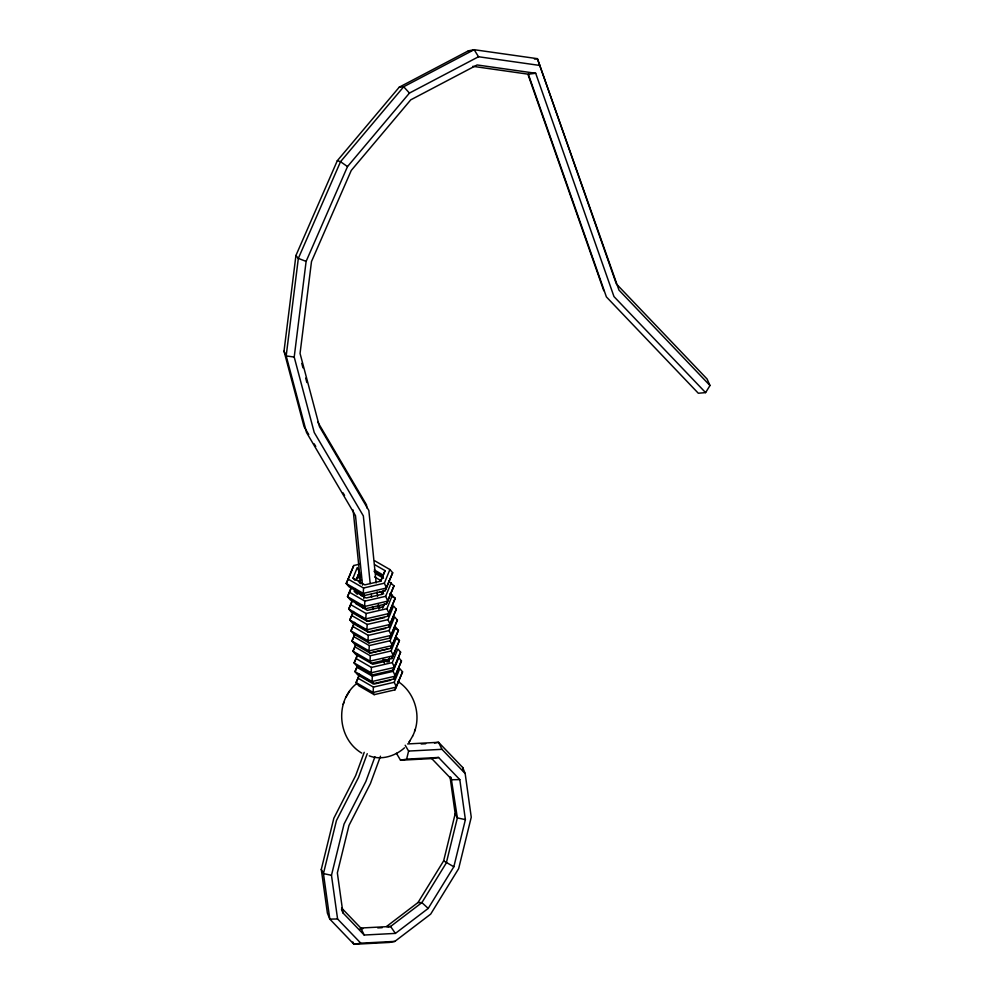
<?xml version="1.0" encoding="UTF-8"?>
<svg xmlns="http://www.w3.org/2000/svg" width="994" height="994" viewBox="0 0 994 994"><rect width="100%" height="100%" fill="white"/><g stroke="black" fill="none" stroke-linecap="round" stroke-linejoin="round"><path stroke-width="1.49" d="M359.704 564.145L353.752 565.524L348.223 579.179L363.531 588.013L363.27 593.381L364.289 595.58L385.125 590.771L392.68 572.768L389.897 569.537L374.589 560.703M351.193 588.199L349.528 592.287L364.835 601.134L364.574 606.489L365.593 608.701L386.43 603.88L393.984 585.888L388.654 581.179M352.423 600.575L350.77 604.675L366.078 613.509L365.817 618.877L366.823 621.076L387.66 616.268L395.214 598.264L389.884 593.567M353.516 611.509L351.851 615.597L367.159 624.443L366.898 629.798L367.917 632.01L388.753 627.189L396.308 609.198L393.525 605.967L387.995 619.622L390.145 624.431L366.898 629.798L349.826 619.945L353.193 611.633M354.609 622.43L352.945 626.531L368.252 635.365L367.991 640.732L369.01 642.932L389.847 638.123L397.401 620.119L394.618 616.889L389.089 630.544L391.226 635.352L367.991 640.732L350.919 630.867L354.286 622.567M355.069 633.998L353.963 636.732L369.271 645.566L369.01 650.921L370.029 653.133L390.866 648.312L398.42 630.32L395.637 627.09L390.108 640.745L392.245 645.553L369.01 650.921L351.938 641.068L354.746 634.147M356.088 644.199L354.982 646.92L370.29 655.767L370.029 661.122L371.048 663.333L391.872 658.513L399.426 640.521L396.656 637.291L391.127 650.946L393.264 655.754L370.029 661.122L352.957 651.269L355.753 644.348M357.803 654.487L356.138 658.575L371.445 667.421L371.184 672.776L372.203 674.988L393.04 670.167L400.594 652.176L397.811 648.945L392.282 662.6L394.432 667.409L371.184 672.776L354.112 662.923L357.48 654.611M373.073 683.735L357.765 674.889L354.995 671.658L357.02 667.322L372.328 676.156L372.067 681.524L373.073 683.735L393.91 678.914L401.464 660.911L398.681 657.68L393.152 671.335L395.301 676.144L372.067 681.524L354.995 671.658L357.231 666.129M359.207 675.522L358.101 678.243L373.409 687.09L373.148 692.445L374.166 694.657L395.003 689.836L402.558 671.845L399.774 668.614L394.245 682.269L396.395 687.078L373.148 692.445L356.076 682.592L359.443 674.28M308.724 434.564L304.052 426.625L284.011 351.168L295.926 255.508L337.314 160.693L399.24 87.186L468.336 50.856L474.138 49.7L537.394 58.671L618.964 290.086L709.989 385.51L705.603 392.618L698.31 393.239L606.39 296.895L528.336 74.202L472.821 66.325M370.19 583.54L363.344 515.898L314.241 432.502L294.212 357.057L306.115 261.397L347.502 166.582L409.441 93.076L478.536 56.745L540.227 65.505M356.896 683.4C334.506 700.745 337.438 738.84 361.754 753.117M412.622 736.107C422.202 717.432 415.442 692.644 397.774 681.362M407.59 743.934L438.565 742.307L462.732 767.517L465.155 773.506L471.255 817.192L458.644 868.657L430.675 914.12L394.854 941.393L389.486 942.436L353.976 944.3L329.809 919.102L327.386 913.101L321.286 869.427L333.835 818.236L355.666 775.593L364.226 752.321M394.854 941.393L360.785 943.169L337.587 918.99L331.474 875.304L344.036 824.125L365.867 781.483L374.962 756.745M396.42 753.241L400.532 760.224L406.621 759.13L408.596 751.066L405.179 745.251M386.417 926.594L418.014 902.527L443.635 860.879L455.19 813.738L450.021 776.699M341.489 909.286L342.942 912.877L364.189 935.031L395.401 933.403L428.215 908.417L453.836 866.768L465.391 819.628L459.8 779.619L438.553 757.465L406.621 759.13M367.246 753.688L358.486 777.519L336.457 820.522L323.448 873.589L329.809 919.102L337.587 918.99M380.478 756.223L370.439 783.52L348.981 825.442L337.351 872.869L342.942 912.877M343.154 704.423L343.949 702.41M414.535 731.199L415.33 729.174M354.883 580.223L353.032 578.061L357.281 567.562L359.43 572.37L356.324 580.024M351.429 586.945L347.502 596.636L350.286 599.867L365.593 608.701M356.448 579.067L359.43 572.37M356.2 593.331L354.336 591.182L355.405 588.547M352.1 600.711L348.745 609.011L351.528 612.242L366.823 621.076M357.119 594.412L358.151 591.852M380.478 581.378L385.088 570.655L374.614 564.617M385.088 570.655L380.826 581.155L364.81 584.87L353.032 578.061M353.752 565.524L346.198 583.515L363.27 593.381L386.504 588.001L384.367 583.192L389.897 569.537M381.783 594.487L383.336 590.66M383.734 590.337L382.143 594.275L366.115 597.978L354.336 591.182M385.125 590.771L392.68 572.768M349.528 592.287L347.502 596.636L364.574 606.489L387.822 601.109L385.672 596.313L391.201 582.658M382.504 608.142L384.057 604.315M384.442 604.029L383.373 606.651L367.345 610.366L355.579 603.557M386.43 603.88L393.984 585.888M350.77 604.675L348.745 609.011L365.817 618.877L389.052 613.497L386.902 608.688L392.431 595.033M387.66 616.268L395.214 598.264L392.593 596.748M388.753 627.189L396.308 609.198M389.847 638.123L394.817 625.822M390.866 648.312L398.42 630.32L395.786 628.804M387.884 662.054L389.424 658.227M389.81 657.929L388.753 660.563L372.725 664.265L355.74 654.499L352.957 651.269L354.982 646.92M391.872 658.513L399.426 640.521L395.488 638.247M393.04 670.167L400.594 652.176M393.91 678.914L401.464 660.911M395.003 689.836L402.558 671.845M348.223 579.179L346.198 583.515L348.981 586.746L364.289 595.58M351.851 615.597L349.826 619.945L352.609 623.176L367.917 632.01M352.945 626.531L350.919 630.867L353.702 634.097L369.01 642.932M353.963 636.732L351.938 641.068L354.721 644.298L370.029 653.133M356.138 658.575L354.112 662.923L356.896 666.154L372.203 674.988M358.101 678.243L356.076 682.592L358.859 685.823L374.166 694.657M395.376 624.468L397.401 620.119M349.553 691.141L345.862 697.515M410 740.592L408.932 742.468L412.622 736.094M404.496 747.823C395.214 756.185 381.274 760.509 369.259 755.862M358.039 575.128L360.959 574.457M356.548 578.297L361.008 577.253M361.505 579.999L358.586 580.67L359.666 583.08M363.531 588.013L384.367 583.192M364.835 601.134L385.672 596.313M366.078 613.509L386.902 608.688M384.467 617.585L368.439 621.287L356.66 614.491M367.159 624.443L387.995 619.622M385.56 628.506L369.532 632.209L357.753 625.412M368.252 635.365L389.089 630.544M369.271 645.566L390.108 640.745M371.57 652.611L387.585 648.908M370.29 655.767L391.127 650.946M371.445 667.421L392.282 662.6M372.328 676.156L393.152 671.335M390.717 680.231L374.688 683.934L372.067 682.418M373.409 687.09L394.245 682.269M387.896 926.992L390.58 926.47L421.891 902.627L446.331 862.891L457.364 817.9L451.052 777.333M434.477 742.99L438.565 742.307L441.957 749.327L465.155 773.506M400.532 760.224L431.744 758.584L438.553 757.465M360.785 943.169L353.976 944.3L352.845 941.964M534.449 59.056L537.394 58.671L616.342 283.899L707.082 379L709.989 385.51M528.336 74.202L535.691 73.27L613.981 296.585L705.603 392.618M399.24 87.186L403.688 86.739L474.138 49.7L478.536 56.745M421.145 743.984L425.693 743.748M408.596 751.066L441.957 749.327M341.588 907.994L360.797 928.023L390.58 926.47L395.401 933.403M359.94 928.843L362.909 928.682M377.77 927.899L382.23 927.675M459.8 779.619L452.022 779.731L431.744 758.584M418.014 902.527L421.891 902.627L428.215 908.417M468.336 50.856L471.342 51.29M535.691 73.27L477.12 64.958L410.746 99.847L351.255 170.459L311.495 261.546L300.051 353.442L319.496 426.662L368.849 510.494L376.179 582.956M294.212 357.057L286.185 355.914L284.011 351.168M465.391 819.628L457.364 817.9L455.19 813.738M331.474 875.304L323.448 873.589L321.286 869.427M337.314 160.693L340.532 161.699L347.502 166.582M306.115 261.397L298.337 258.378L295.926 255.508M453.836 866.768L443.635 860.879M374.303 569.935L383.063 574.992M374.067 571.426L383.224 576.719M375.894 573.811L383.547 578.235M374.614 576.967L381.162 580.744M379.783 591.616L383.709 593.89M377.931 606.365L380.441 607.806M385.597 659.531L389.35 661.693M382.852 659.569L386.778 661.83M362.909 677.138L369.457 680.915M409.441 93.076L403.688 86.739L340.532 161.699L298.337 258.378L286.185 355.914L306.525 432.489L355.492 515.662L362.537 585.18M317.807 422.139L366.5 504.84L366.811 507.922M314.179 443.833L315.744 446.48M343.017 492.813L344.57 495.459M360.797 928.023L364.189 935.031M359.828 593.058L360.897 595.456M528.062 74.674L603.78 290.695M301.778 363.406L302.946 367.817M305.692 378.118L306.86 382.541M462.732 767.517L463.154 770.549M377.086 591.84L377.546 596.45M378.329 604.116L378.838 609.173M383.92 659.382L384.305 663.147M371.284 594.3L371.594 597.369M372.526 606.588L372.837 609.67M363.469 594.449L363.903 598.661M353.143 510.021L360.611 583.702M361.543 592.921L361.853 595.99M362.785 605.197L363.096 608.266"/></g></svg>
